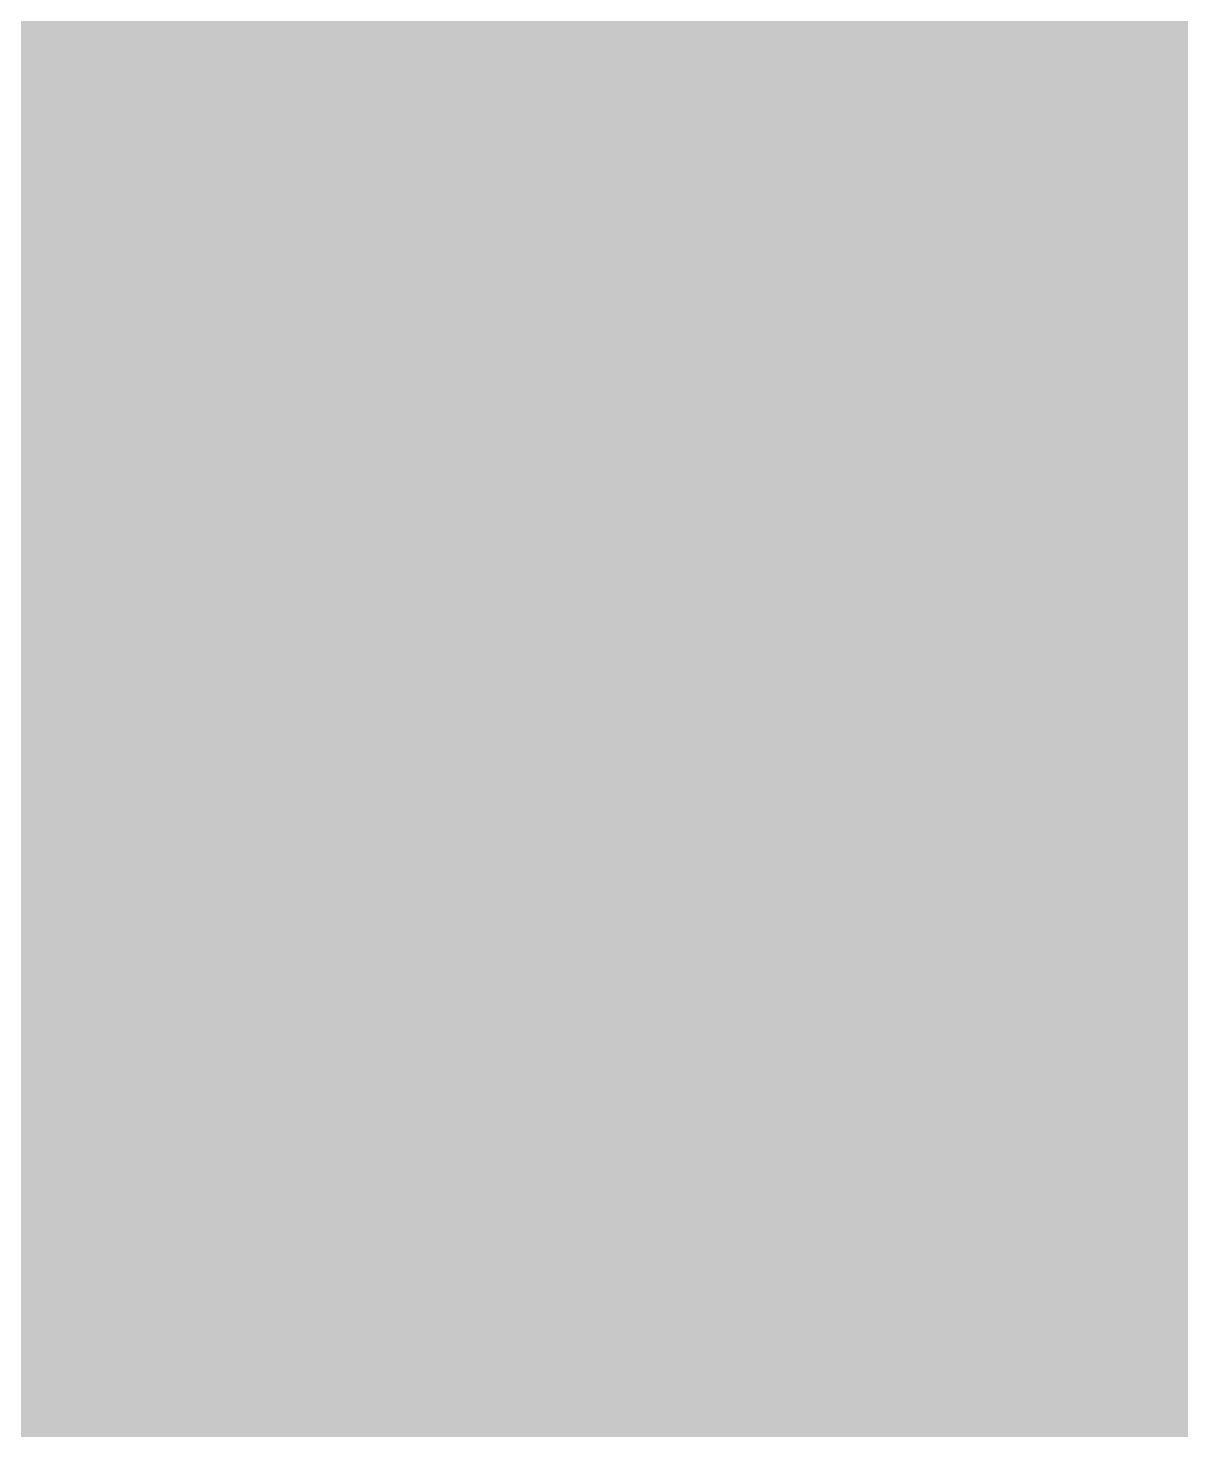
# Model space of a CAD drawing. Header units: metres. Extents: x 320712 to 330859, y 7395954 to 7410037.
# Drawn here: x 324662.734 to 324663.295, y 7398325.61 to 7398326.292 of the extents above; entities that cross this region are included whole.
import ezdxf

# ---------------------------------------------------------------- set-up
doc = ezdxf.new("R2010")
doc.units = ezdxf.units.M
doc.layers.add('F-HATCH-CPTM', color=51, linetype='Continuous')

msp = doc.modelspace()

# ---------------------------------------------------------------- hatches: boundary and pattern name
at = {"layer": 'F-HATCH-CPTM', "transparency": 33554559}
h = msp.add_hatch(color=256, dxfattribs=at)
h.dxf.hatch_style = 1
edge = h.paths.add_edge_path()
edge.add_arc((325029.74458, 7398918.11064), 591.9657, 196.16498287, 199.02734722)
edge.add_arc((325432.46994, 7398996.93918), 1000, 195.77264655, 197.02294962)
edge.add_line((324476.28237, 7398704.18445), (324484.7224, 7398676.61786))
edge.add_line((324484.7224, 7398676.61786), (324491.28005, 7398656.23129))
edge.add_line((324491.28005, 7398656.23129), (324495.25459, 7398644.12653))
edge.add_line((324495.25459, 7398644.12653), (324500.1953, 7398630.21898))
edge.add_line((324500.1953, 7398630.21898), (324510.33984, 7398604.05538))
edge.add_line((324510.33984, 7398604.05538), (324526.57472, 7398564.97792))
edge.add_line((324526.57472, 7398564.97792), (324533.87738, 7398549.35637))
edge.add_line((324533.87738, 7398549.35637), (324545.67581, 7398525.03999))
edge.add_line((324545.67581, 7398525.03999), (324560.74354, 7398495.97533))
edge.add_line((324560.74354, 7398495.97533), (324566.81926, 7398484.31136))
edge.add_line((324566.81926, 7398484.31136), (324577.71212, 7398465.55967))
edge.add_line((324577.71212, 7398465.55967), (324585.76076, 7398452.26563))
edge.add_line((324585.76076, 7398452.26563), (324593.64394, 7398439.13825))
edge.add_line((324593.64394, 7398439.13825), (324603.61233, 7398423.37859))
edge.add_line((324603.61233, 7398423.37859), (324613.65127, 7398407.85757))
edge.add_line((324613.65127, 7398407.85757), (324619.76912, 7398398.7864))
edge.add_line((324619.76912, 7398398.7864), (324636.73159, 7398374.72142))
edge.add_line((324636.73159, 7398374.72142), (324649.36986, 7398357.49806))
edge.add_line((324649.36986, 7398357.49806), (324672.9267, 7398325.77952))
edge.add_line((324672.9267, 7398325.77952), (324667.17106, 7398319.56585))
edge.add_line((324667.17106, 7398319.56585), (324642.25422, 7398349.94132))
edge.add_line((324642.25422, 7398349.94132), (324629.61782, 7398366.16725))
edge.add_line((324629.61782, 7398366.16725), (324615.20692, 7398386.08838))
edge.add_line((324615.20692, 7398386.08838), (324604.50839, 7398401.09373))
edge.add_line((324604.50839, 7398401.09373), (324595.96249, 7398414.1972))
edge.add_line((324595.96249, 7398414.1972), (324585.19339, 7398431.20942))
edge.add_line((324585.19339, 7398431.20942), (324571.40199, 7398454.13694))
edge.add_line((324571.40199, 7398454.13694), (324554.95958, 7398483.18183))
edge.add_line((324554.95958, 7398483.18183), (324544.21836, 7398504.41484))
edge.add_line((324544.21836, 7398504.41484), (324530.98755, 7398531.60295))
edge.add_line((324530.98755, 7398531.60295), (324517.8672, 7398560.61619))
edge.add_line((324517.8672, 7398560.61619), (324508.79106, 7398583.15324))
edge.add_line((324508.79106, 7398583.15324), (324499.96833, 7398604.81636))
edge.add_line((324499.96833, 7398604.81636), (324493.1414, 7398623.54031))
edge.add_line((324493.1414, 7398623.54031), (324484.6151, 7398648.59715))
edge.add_line((324484.6151, 7398648.59715), (324477.99195, 7398671.36429))
edge.add_line((324477.99195, 7398671.36429), (324470.63841, 7398692.06066))
edge.add_line((324470.63841, 7398692.06066), (324463.47751, 7398712.21481))
edge.add_line((324463.47751, 7398712.21481), (324453.45978, 7398740.40947))
edge.add_line((324453.45978, 7398740.40947), (324445.534, 7398762.7164))
edge.add_line((324445.534, 7398762.7164), (324429.453, 7398816.34032))
edge.add_line((324429.453, 7398816.34032), (324421.75094, 7398842.29317))
edge.add_line((324421.75094, 7398842.29317), (324416.68495, 7398858.74138))
edge.add_line((324416.68495, 7398858.74138), (324415.42499, 7398862.49321))
edge.add_line((324415.42499, 7398862.49321), (324414.33385, 7398865.74234))
edge.add_line((324414.33385, 7398865.74234), (324410.37375, 7398879.17545))
edge.add_line((324410.37375, 7398879.17545), (324406.62397, 7398891.11288))
edge.add_line((324406.62397, 7398891.11288), (324404.79245, 7398897.26253))
edge.add_line((324404.79245, 7398897.26253), (324416.67745, 7398900.84757))
edge.add_line((324416.67745, 7398900.84757), (324461.18283, 7398753.30493))

doc.saveas('drawing.dxf')
